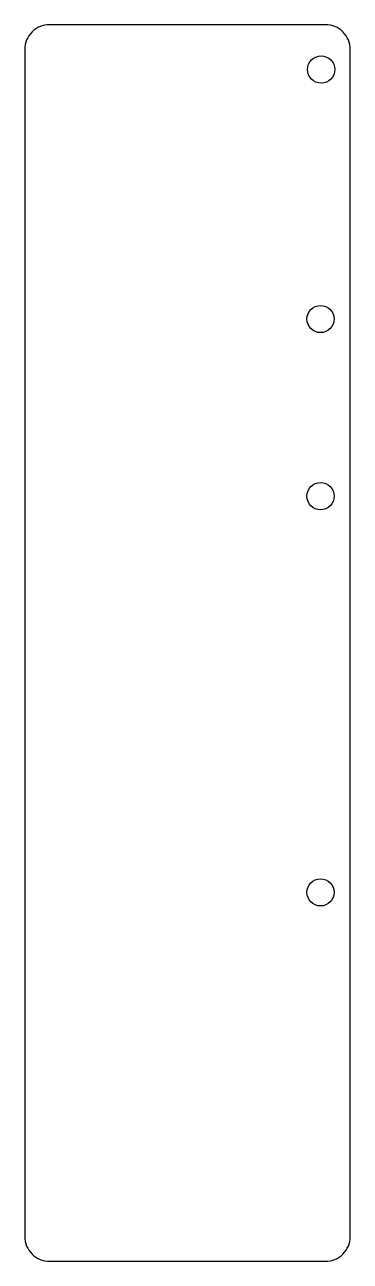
# Model space of a CAD drawing. Extents: x 34 to 61, y 280 to 380.
import ezdxf

# ---------------------------------------------------------------- set-up
doc = ezdxf.new("R2010")
doc.units = 0
doc.layers.add('Pattern_Top', color=7, linetype='CONTINUOUS')

msp = doc.modelspace()

# ---------------------------------------------------------------- linework, layer by layer
at = {"layer": 'Pattern_Top', "color": 0, "linetype": 'CONTINUOUS'}
msp.add_lwpolyline([(34.355, 282.035, 0.414214), (36.355, 280.035), (58.655, 280.035), (58.655, 280.035, 0.414214), (60.655, 282.035), (60.655, 378.035), (60.655, 378.035, 0.414214), (58.655, 380.035), (36.355, 380.035), (36.355, 380.035, 0.414214), (34.355, 378.035), (34.355, 282.035)], format="xyb", close=True, dxfattribs=at)
for centre in [(58.305, 376.41), (58.255, 356.235), (58.255, 341.91), (58.255, 309.87)]:
    msp.add_circle(centre, 1.1, dxfattribs=at)

doc.saveas('drawing.dxf')
